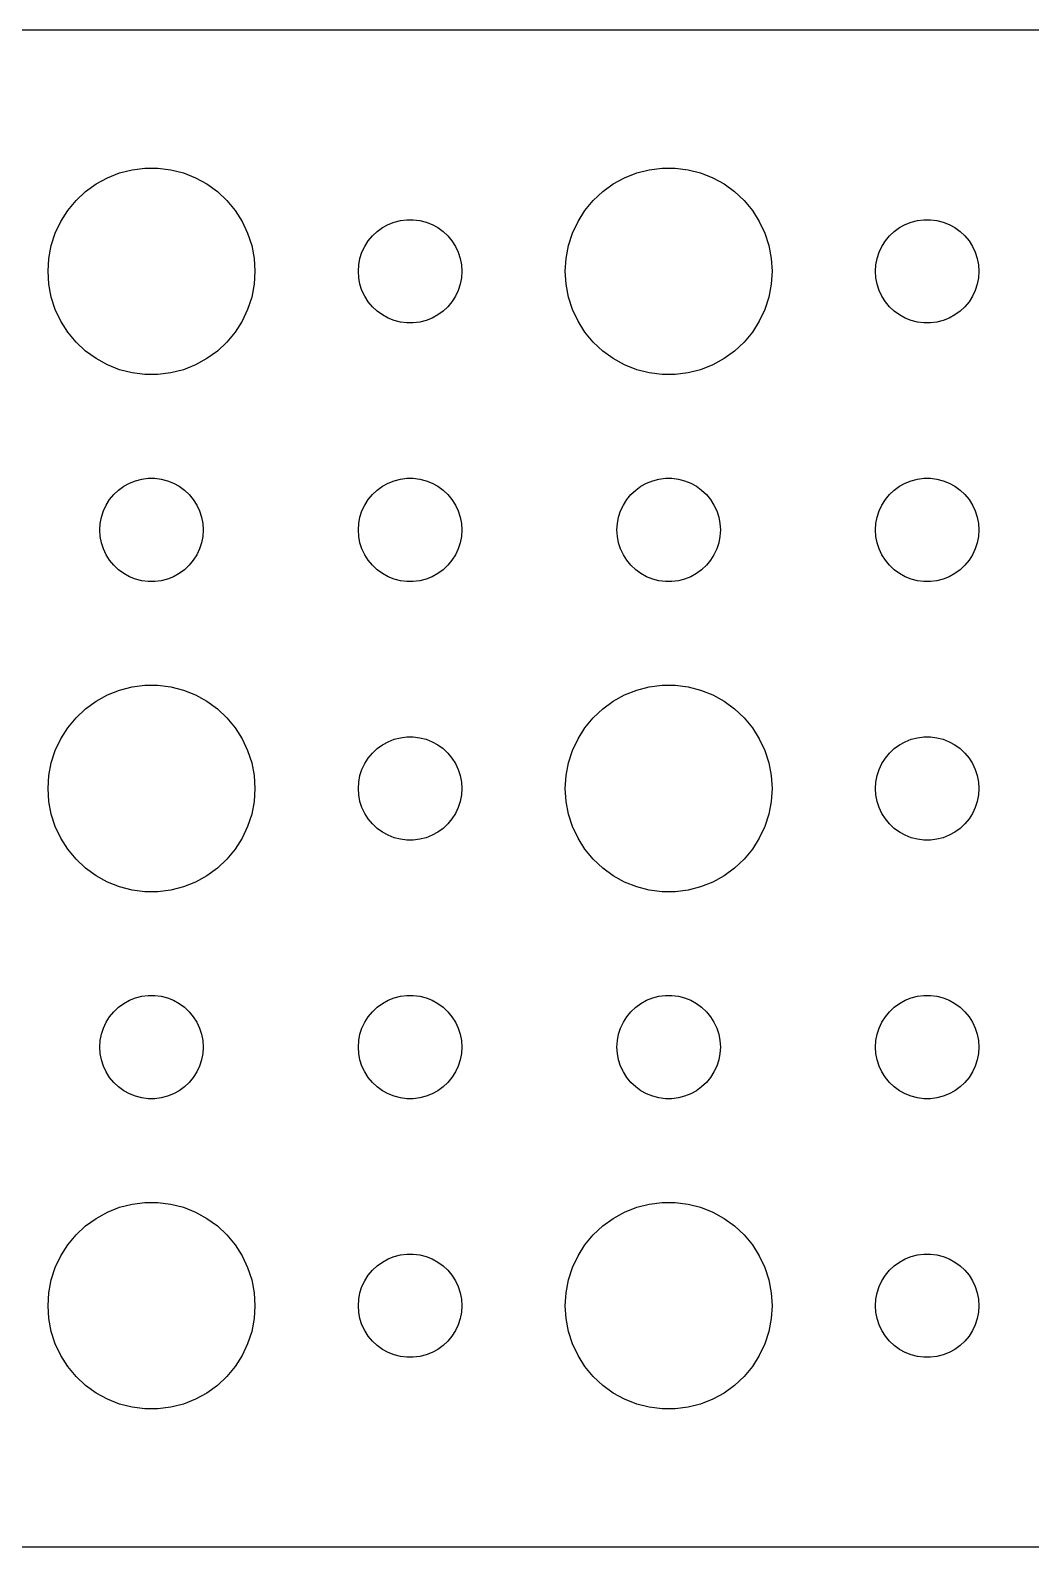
# Model space of a CAD drawing. Header units: metres. Extents: x -112 to 112, y -22 to 22.
# Drawn here: x -33.51 to -4.5, y -21.99 to 21.99 of the extents above; entities that cross this region are included whole.
import ezdxf

# ---------------------------------------------------------------- set-up
doc = ezdxf.new("R2010")
doc.units = ezdxf.units.M

msp = doc.modelspace()

# ---------------------------------------------------------------- linework, layer by layer
for p, q in [((107.314, 21.9901), (-107.314, 21.9901)), ((-31.6075, 17.533), (-31.2773, 17.7145)), ((-31.2773, 17.7145), (-30.927, 17.8532)), ((-30.927, 17.8532), (-30.5621, 17.9469)), ((-30.5621, 17.9469), (-30.1884, 17.9941)), ((-30.1884, 17.9941), (-29.8116, 17.9941)), ((-29.8116, 17.9941), (-29.4379, 17.9469)), ((-29.4379, 17.9469), (-29.0729, 17.8532)), ((-29.0729, 17.8532), (-28.7227, 17.7145)), ((-28.7227, 17.7145), (-28.3925, 17.533)), ((-16.6075, 17.533), (-16.2773, 17.7145)), ((-16.2773, 17.7145), (-15.927, 17.8532)), ((-15.927, 17.8532), (-15.5621, 17.9469)), ((-15.5621, 17.9469), (-15.1884, 17.9941)), ((-15.1884, 17.9941), (-14.8116, 17.9941)), ((-14.8116, 17.9941), (-14.4379, 17.9469)), ((-14.4379, 17.9469), (-14.0729, 17.8532)), ((-14.0729, 17.8532), (-13.7227, 17.7145)), ((-13.7227, 17.7145), (-13.3925, 17.533)), ((-32.1869, 17.0536), (-31.9123, 17.3115)), ((-31.9123, 17.3115), (-31.6075, 17.533)), ((-28.3925, 17.533), (-28.0877, 17.3115)), ((-28.0877, 17.3115), (-27.8131, 17.0536)), ((-17.1869, 17.0536), (-16.9123, 17.3115)), ((-16.9123, 17.3115), (-16.6075, 17.533)), ((-13.3925, 17.533), (-13.0877, 17.3115)), ((-13.0877, 17.3115), (-12.8131, 17.0536)), ((-32.6289, 16.4453), (-32.427, 16.7634)), ((-32.427, 16.7634), (-32.1869, 17.0536)), ((-27.8131, 17.0536), (-27.5729, 16.7634)), ((-27.5729, 16.7634), (-27.3711, 16.4453)), ((-17.6289, 16.4453), (-17.427, 16.7634)), ((-17.427, 16.7634), (-17.1869, 17.0536)), ((-12.8131, 17.0536), (-12.5729, 16.7634)), ((-12.5729, 16.7634), (-12.3711, 16.4453)), ((-32.7893, 16.1044), (-32.6289, 16.4453)), ((-27.3711, 16.4453), (-27.2107, 16.1044)), ((-23.3037, 16.2665), (-23.1387, 16.3572)), ((-23.1387, 16.3572), (-22.9635, 16.4266)), ((-22.9635, 16.4266), (-22.7811, 16.4734)), ((-22.7811, 16.4734), (-22.5942, 16.497)), ((-22.5942, 16.497), (-22.4058, 16.497)), ((-22.4058, 16.497), (-22.2189, 16.4734)), ((-22.2189, 16.4734), (-22.0365, 16.4266)), ((-22.0365, 16.4266), (-21.8613, 16.3572)), ((-21.8613, 16.3572), (-21.6963, 16.2665)), ((-17.7893, 16.1044), (-17.6289, 16.4453)), ((-12.3711, 16.4453), (-12.2107, 16.1044)), ((-8.30373, 16.2665), (-8.13866, 16.3572)), ((-8.13866, 16.3572), (-7.96352, 16.4266)), ((-7.96352, 16.4266), (-7.78107, 16.4734)), ((-7.78107, 16.4734), (-7.59418, 16.497)), ((-7.59418, 16.497), (-7.40581, 16.497)), ((-7.40581, 16.497), (-7.21892, 16.4734)), ((-7.21892, 16.4734), (-7.03647, 16.4266)), ((-7.03647, 16.4266), (-6.86133, 16.3572)), ((-6.86133, 16.3572), (-6.69626, 16.2665)), ((-32.9057, 15.7461), (-32.7893, 16.1044)), ((-27.2107, 16.1044), (-27.0942, 15.7461)), ((-23.8145, 15.7226), (-23.7135, 15.8817)), ((-23.7135, 15.8817), (-23.5934, 16.0268)), ((-23.5934, 16.0268), (-23.4561, 16.1558)), ((-23.4561, 16.1558), (-23.3037, 16.2665)), ((-21.6963, 16.2665), (-21.5439, 16.1558)), ((-21.5439, 16.1558), (-21.4065, 16.0268)), ((-21.4065, 16.0268), (-21.2865, 15.8817)), ((-21.2865, 15.8817), (-21.1855, 15.7226)), ((-17.9057, 15.7461), (-17.7893, 16.1044)), ((-12.2107, 16.1044), (-12.0942, 15.7461)), ((-8.81445, 15.7226), (-8.71352, 15.8817)), ((-8.71352, 15.8817), (-8.59344, 16.0268)), ((-8.59344, 16.0268), (-8.45613, 16.1558)), ((-8.45613, 16.1558), (-8.30373, 16.2665)), ((-6.69626, 16.2665), (-6.54385, 16.1558)), ((-6.54385, 16.1558), (-6.40654, 16.0268)), ((-6.40654, 16.0268), (-6.28647, 15.8817)), ((-6.28647, 15.8817), (-6.18553, 15.7226)), ((-32.9763, 15.376), (-32.9057, 15.7461)), ((-27.0942, 15.7461), (-27.0237, 15.376)), ((-23.9529, 15.373), (-23.8947, 15.5522)), ((-23.8947, 15.5522), (-23.8145, 15.7226)), ((-21.1855, 15.7226), (-21.1053, 15.5522)), ((-21.1053, 15.5522), (-21.0471, 15.373)), ((-17.9763, 15.376), (-17.9057, 15.7461)), ((-12.0942, 15.7461), (-12.0237, 15.376)), ((-8.95287, 15.373), (-8.89465, 15.5522)), ((-8.89465, 15.5522), (-8.81445, 15.7226)), ((-6.18553, 15.7226), (-6.10533, 15.5522)), ((-6.10533, 15.5522), (-6.04712, 15.373)), ((-33, 15), (-32.9763, 15.376)), ((-32.9763, 14.624), (-33, 15)), ((-27.0237, 15.376), (-27, 15)), ((-27, 15), (-27.0237, 14.624)), ((-24, 15), (-23.9882, 15.188)), ((-23.9882, 14.812), (-24, 15)), ((-23.9882, 15.188), (-23.9529, 15.373)), ((-21.0471, 15.373), (-21.0118, 15.188)), ((-21.0118, 15.188), (-21, 15)), ((-21, 15), (-21.0118, 14.812)), ((-18, 15), (-17.9763, 15.376)), ((-17.9763, 14.624), (-18, 15)), ((-12.0237, 15.376), (-12, 15)), ((-12, 15), (-12.0237, 14.624)), ((-9, 15), (-8.98816, 15.188)), ((-8.98816, 14.812), (-9, 15)), ((-8.98816, 15.188), (-8.95287, 15.373)), ((-6.04712, 15.373), (-6.01183, 15.188)), ((-6.01183, 15.188), (-6, 15)), ((-6, 15), (-6.01183, 14.812)), ((-32.9057, 14.2539), (-32.9763, 14.624)), ((-27.0237, 14.624), (-27.0942, 14.2539)), ((-23.9529, 14.627), (-23.9882, 14.812)), ((-23.8947, 14.4478), (-23.9529, 14.627)), ((-21.0471, 14.627), (-21.1053, 14.4478)), ((-21.0118, 14.812), (-21.0471, 14.627)), ((-17.9057, 14.2539), (-17.9763, 14.624)), ((-12.0237, 14.624), (-12.0942, 14.2539)), ((-8.95287, 14.627), (-8.98816, 14.812)), ((-8.89465, 14.4478), (-8.95287, 14.627)), ((-6.04712, 14.627), (-6.10533, 14.4478)), ((-6.01183, 14.812), (-6.04712, 14.627)), ((-32.7893, 13.8956), (-32.9057, 14.2539)), ((-27.0942, 14.2539), (-27.2107, 13.8956)), ((-23.8145, 14.2774), (-23.8947, 14.4478)), ((-23.7135, 14.1183), (-23.8145, 14.2774)), ((-23.5934, 13.9732), (-23.7135, 14.1183)), ((-21.2865, 14.1183), (-21.4065, 13.9732)), ((-21.1855, 14.2774), (-21.2865, 14.1183)), ((-21.1053, 14.4478), (-21.1855, 14.2774)), ((-17.7893, 13.8956), (-17.9057, 14.2539)), ((-12.0942, 14.2539), (-12.2107, 13.8956)), ((-8.81445, 14.2774), (-8.89465, 14.4478)), ((-8.71352, 14.1183), (-8.81445, 14.2774)), ((-8.59344, 13.9732), (-8.71352, 14.1183)), ((-6.28647, 14.1183), (-6.40654, 13.9732)), ((-6.18553, 14.2774), (-6.28647, 14.1183)), ((-6.10533, 14.4478), (-6.18553, 14.2774)), ((-32.6289, 13.5547), (-32.7893, 13.8956)), ((-27.2107, 13.8956), (-27.3711, 13.5547)), ((-23.4561, 13.8442), (-23.5934, 13.9732)), ((-23.3037, 13.7335), (-23.4561, 13.8442)), ((-23.1387, 13.6427), (-23.3037, 13.7335)), ((-22.9635, 13.5734), (-23.1387, 13.6427)), ((-21.8613, 13.6427), (-22.0365, 13.5734)), ((-21.6963, 13.7335), (-21.8613, 13.6427)), ((-21.5439, 13.8442), (-21.6963, 13.7335)), ((-21.4065, 13.9732), (-21.5439, 13.8442)), ((-17.6289, 13.5547), (-17.7893, 13.8956)), ((-12.2107, 13.8956), (-12.3711, 13.5547)), ((-8.45613, 13.8442), (-8.59344, 13.9732)), ((-8.30373, 13.7335), (-8.45613, 13.8442)), ((-8.13866, 13.6427), (-8.30373, 13.7335)), ((-7.96352, 13.5734), (-8.13866, 13.6427)), ((-6.86133, 13.6427), (-7.03647, 13.5734)), ((-6.69626, 13.7335), (-6.86133, 13.6427)), ((-6.54385, 13.8442), (-6.69626, 13.7335)), ((-6.40654, 13.9732), (-6.54385, 13.8442)), ((-32.427, 13.2366), (-32.6289, 13.5547)), ((-32.1869, 12.9464), (-32.427, 13.2366)), ((-27.5729, 13.2366), (-27.8131, 12.9464)), ((-27.3711, 13.5547), (-27.5729, 13.2366)), ((-22.7811, 13.5266), (-22.9635, 13.5734)), ((-22.5942, 13.5029), (-22.7811, 13.5266)), ((-22.4058, 13.5029), (-22.5942, 13.5029)), ((-22.2189, 13.5266), (-22.4058, 13.5029)), ((-22.0365, 13.5734), (-22.2189, 13.5266)), ((-17.427, 13.2366), (-17.6289, 13.5547)), ((-17.1869, 12.9464), (-17.427, 13.2366)), ((-12.5729, 13.2366), (-12.8131, 12.9464)), ((-12.3711, 13.5547), (-12.5729, 13.2366)), ((-7.78107, 13.5266), (-7.96352, 13.5734)), ((-7.59418, 13.5029), (-7.78107, 13.5266)), ((-7.40581, 13.5029), (-7.59418, 13.5029)), ((-7.21892, 13.5266), (-7.40581, 13.5029)), ((-7.03647, 13.5734), (-7.21892, 13.5266)), ((-31.9123, 12.6884), (-32.1869, 12.9464)), ((-27.8131, 12.9464), (-28.0877, 12.6884)), ((-16.9123, 12.6884), (-17.1869, 12.9464)), ((-12.8131, 12.9464), (-13.0877, 12.6884)), ((-31.6075, 12.467), (-31.9123, 12.6884)), ((-31.2773, 12.2855), (-31.6075, 12.467)), ((-28.3925, 12.467), (-28.7227, 12.2855)), ((-28.0877, 12.6884), (-28.3925, 12.467)), ((-16.6075, 12.467), (-16.9123, 12.6884)), ((-16.2773, 12.2855), (-16.6075, 12.467)), ((-13.3925, 12.467), (-13.7227, 12.2855)), ((-13.0877, 12.6884), (-13.3925, 12.467)), ((-30.927, 12.1468), (-31.2773, 12.2855)), ((-30.5621, 12.0531), (-30.927, 12.1468)), ((-30.1884, 12.0059), (-30.5621, 12.0531)), ((-29.8116, 12.0059), (-30.1884, 12.0059)), ((-29.4379, 12.0531), (-29.8116, 12.0059)), ((-29.0729, 12.1468), (-29.4379, 12.0531)), ((-28.7227, 12.2855), (-29.0729, 12.1468)), ((-15.927, 12.1468), (-16.2773, 12.2855)), ((-15.5621, 12.0531), (-15.927, 12.1468)), ((-15.1884, 12.0059), (-15.5621, 12.0531)), ((-14.8116, 12.0059), (-15.1884, 12.0059)), ((-14.4379, 12.0531), (-14.8116, 12.0059)), ((-14.0729, 12.1468), (-14.4379, 12.0531)), ((-13.7227, 12.2855), (-14.0729, 12.1468)), ((-30.8037, 8.76648), (-30.6387, 8.85724)), ((-30.6387, 8.85724), (-30.4635, 8.92657)), ((-30.4635, 8.92657), (-30.2811, 8.97342)), ((-30.2811, 8.97342), (-30.0942, 8.99704)), ((-30.0942, 8.99704), (-29.9058, 8.99704)), ((-29.9058, 8.99704), (-29.7189, 8.97342)), ((-29.7189, 8.97342), (-29.5365, 8.92657)), ((-29.5365, 8.92657), (-29.3613, 8.85724)), ((-29.3613, 8.85724), (-29.1963, 8.76648)), ((-23.3037, 8.76648), (-23.1387, 8.85724)), ((-23.1387, 8.85724), (-22.9635, 8.92657)), ((-22.9635, 8.92657), (-22.7811, 8.97342)), ((-22.7811, 8.97342), (-22.5942, 8.99704)), ((-22.5942, 8.99704), (-22.4058, 8.99704)), ((-22.4058, 8.99704), (-22.2189, 8.97342)), ((-22.2189, 8.97342), (-22.0365, 8.92657)), ((-22.0365, 8.92657), (-21.8613, 8.85724)), ((-21.8613, 8.85724), (-21.6963, 8.76648)), ((-15.8037, 8.76648), (-15.6387, 8.85724)), ((-15.6387, 8.85724), (-15.4635, 8.92657)), ((-15.4635, 8.92657), (-15.2811, 8.97342)), ((-15.2811, 8.97342), (-15.0942, 8.99704)), ((-15.0942, 8.99704), (-14.9058, 8.99704)), ((-14.9058, 8.99704), (-14.7189, 8.97342)), ((-14.7189, 8.97342), (-14.5365, 8.92657)), ((-14.5365, 8.92657), (-14.3613, 8.85724)), ((-14.3613, 8.85724), (-14.1963, 8.76648)), ((-8.30373, 8.76648), (-8.13866, 8.85724)), ((-8.13866, 8.85724), (-7.96352, 8.92657)), ((-7.96352, 8.92657), (-7.78107, 8.97342)), ((-7.78107, 8.97342), (-7.59418, 8.99704)), ((-7.59418, 8.99704), (-7.40581, 8.99704)), ((-7.40581, 8.99704), (-7.21892, 8.97342)), ((-7.21892, 8.97342), (-7.03647, 8.92657)), ((-7.03647, 8.92657), (-6.86133, 8.85724)), ((-6.86133, 8.85724), (-6.69626, 8.76648)), ((-31.3145, 8.22263), (-31.2135, 8.38167)), ((-31.2135, 8.38167), (-31.0934, 8.52681)), ((-31.0934, 8.52681), (-30.9561, 8.65576)), ((-30.9561, 8.65576), (-30.8037, 8.76648)), ((-29.1963, 8.76648), (-29.0439, 8.65576)), ((-29.0439, 8.65576), (-28.9065, 8.52681)), ((-28.9065, 8.52681), (-28.7865, 8.38167)), ((-28.7865, 8.38167), (-28.6855, 8.22263)), ((-23.8145, 8.22263), (-23.7135, 8.38167)), ((-23.7135, 8.38167), (-23.5934, 8.52681)), ((-23.5934, 8.52681), (-23.4561, 8.65576)), ((-23.4561, 8.65576), (-23.3037, 8.76648)), ((-21.6963, 8.76648), (-21.5439, 8.65576)), ((-21.5439, 8.65576), (-21.4065, 8.52681)), ((-21.4065, 8.52681), (-21.2865, 8.38167)), ((-21.2865, 8.38167), (-21.1855, 8.22263)), ((-16.3145, 8.22263), (-16.2135, 8.38167)), ((-16.2135, 8.38167), (-16.0934, 8.52681)), ((-16.0934, 8.52681), (-15.9561, 8.65576)), ((-15.9561, 8.65576), (-15.8037, 8.76648)), ((-14.1963, 8.76648), (-14.0439, 8.65576)), ((-14.0439, 8.65576), (-13.9065, 8.52681)), ((-13.9065, 8.52681), (-13.7865, 8.38167)), ((-13.7865, 8.38167), (-13.6855, 8.22263)), ((-8.81445, 8.22263), (-8.71352, 8.38167)), ((-8.71352, 8.38167), (-8.59344, 8.52681)), ((-8.59344, 8.52681), (-8.45613, 8.65576)), ((-8.45613, 8.65576), (-8.30373, 8.76648)), ((-6.69626, 8.76648), (-6.54385, 8.65576)), ((-6.54385, 8.65576), (-6.40654, 8.52681)), ((-6.40654, 8.52681), (-6.28647, 8.38167)), ((-6.28647, 8.38167), (-6.18553, 8.22263)), ((-31.4529, 7.87303), (-31.3947, 8.05219)), ((-31.3947, 8.05219), (-31.3145, 8.22263)), ((-28.6855, 8.22263), (-28.6053, 8.05219)), ((-28.6053, 8.05219), (-28.5471, 7.87303)), ((-23.9529, 7.87303), (-23.8947, 8.05219)), ((-23.8947, 8.05219), (-23.8145, 8.22263)), ((-21.1855, 8.22263), (-21.1053, 8.05219)), ((-21.1053, 8.05219), (-21.0471, 7.87303)), ((-16.4529, 7.87303), (-16.3947, 8.05219)), ((-16.3947, 8.05219), (-16.3145, 8.22263)), ((-13.6855, 8.22263), (-13.6053, 8.05219)), ((-13.6053, 8.05219), (-13.5471, 7.87303)), ((-8.95287, 7.87303), (-8.89465, 8.05219)), ((-8.89465, 8.05219), (-8.81445, 8.22263)), ((-6.18553, 8.22263), (-6.10533, 8.05219)), ((-6.10533, 8.05219), (-6.04712, 7.87303)), ((-31.5, 7.5), (-31.4882, 7.68799)), ((-31.4882, 7.312), (-31.5, 7.5)), ((-31.4882, 7.68799), (-31.4529, 7.87303)), ((-28.5471, 7.87303), (-28.5118, 7.68799)), ((-28.5118, 7.68799), (-28.5, 7.5)), ((-28.5, 7.5), (-28.5118, 7.312)), ((-24, 7.5), (-23.9882, 7.68799)), ((-23.9882, 7.312), (-24, 7.5)), ((-23.9882, 7.68799), (-23.9529, 7.87303)), ((-21.0471, 7.87303), (-21.0118, 7.68799)), ((-21.0118, 7.68799), (-21, 7.5)), ((-21, 7.5), (-21.0118, 7.312)), ((-16.5, 7.5), (-16.4882, 7.68799)), ((-16.4882, 7.312), (-16.5, 7.5)), ((-16.4882, 7.68799), (-16.4529, 7.87303)), ((-13.5471, 7.87303), (-13.5118, 7.68799)), ((-13.5118, 7.68799), (-13.5, 7.5)), ((-13.5, 7.5), (-13.5118, 7.312)), ((-9, 7.5), (-8.98816, 7.68799)), ((-8.98816, 7.312), (-9, 7.5)), ((-8.98816, 7.68799), (-8.95287, 7.87303)), ((-6.04712, 7.87303), (-6.01183, 7.68799)), ((-6.01183, 7.68799), (-6, 7.5)), ((-6, 7.5), (-6.01183, 7.312)), ((-31.4529, 7.12695), (-31.4882, 7.312)), ((-31.3947, 6.9478), (-31.4529, 7.12695)), ((-28.5471, 7.12695), (-28.6053, 6.9478)), ((-28.5118, 7.312), (-28.5471, 7.12695)), ((-23.9529, 7.12695), (-23.9882, 7.312)), ((-23.8947, 6.9478), (-23.9529, 7.12695)), ((-21.0471, 7.12695), (-21.1053, 6.9478)), ((-21.0118, 7.312), (-21.0471, 7.12695)), ((-16.4529, 7.12695), (-16.4882, 7.312)), ((-16.3947, 6.9478), (-16.4529, 7.12695)), ((-13.5471, 7.12695), (-13.6053, 6.9478)), ((-13.5118, 7.312), (-13.5471, 7.12695)), ((-8.95287, 7.12695), (-8.98816, 7.312)), ((-8.89465, 6.9478), (-8.95287, 7.12695)), ((-6.04712, 7.12695), (-6.10533, 6.9478)), ((-6.01183, 7.312), (-6.04712, 7.12695)), ((-31.3145, 6.77736), (-31.3947, 6.9478)), ((-31.2135, 6.61832), (-31.3145, 6.77736)), ((-31.0934, 6.47318), (-31.2135, 6.61832)), ((-28.7865, 6.61832), (-28.9065, 6.47318)), ((-28.6855, 6.77736), (-28.7865, 6.61832)), ((-28.6053, 6.9478), (-28.6855, 6.77736)), ((-23.8145, 6.77736), (-23.8947, 6.9478)), ((-23.7135, 6.61832), (-23.8145, 6.77736)), ((-23.5934, 6.47318), (-23.7135, 6.61832)), ((-21.2865, 6.61832), (-21.4065, 6.47318)), ((-21.1855, 6.77736), (-21.2865, 6.61832)), ((-21.1053, 6.9478), (-21.1855, 6.77736)), ((-16.3145, 6.77736), (-16.3947, 6.9478)), ((-16.2135, 6.61832), (-16.3145, 6.77736)), ((-16.0934, 6.47318), (-16.2135, 6.61832)), ((-13.7865, 6.61832), (-13.9065, 6.47318)), ((-13.6855, 6.77736), (-13.7865, 6.61832)), ((-13.6053, 6.9478), (-13.6855, 6.77736)), ((-8.81445, 6.77736), (-8.89465, 6.9478)), ((-8.71352, 6.61832), (-8.81445, 6.77736)), ((-8.59344, 6.47318), (-8.71352, 6.61832)), ((-6.28647, 6.61832), (-6.40654, 6.47318)), ((-6.18553, 6.77736), (-6.28647, 6.61832)), ((-6.10533, 6.9478), (-6.18553, 6.77736)), ((-30.9561, 6.34422), (-31.0934, 6.47318)), ((-30.8037, 6.23351), (-30.9561, 6.34422)), ((-30.6387, 6.14275), (-30.8037, 6.23351)), ((-29.1963, 6.23351), (-29.3613, 6.14275)), ((-29.0439, 6.34422), (-29.1963, 6.23351)), ((-28.9065, 6.47318), (-29.0439, 6.34422)), ((-23.4561, 6.34422), (-23.5934, 6.47318)), ((-23.3037, 6.23351), (-23.4561, 6.34422)), ((-23.1387, 6.14275), (-23.3037, 6.23351)), ((-21.6963, 6.23351), (-21.8613, 6.14275)), ((-21.5439, 6.34422), (-21.6963, 6.23351)), ((-21.4065, 6.47318), (-21.5439, 6.34422)), ((-15.9561, 6.34422), (-16.0934, 6.47318)), ((-15.8037, 6.23351), (-15.9561, 6.34422)), ((-15.6387, 6.14275), (-15.8037, 6.23351)), ((-14.1963, 6.23351), (-14.3613, 6.14275)), ((-14.0439, 6.34422), (-14.1963, 6.23351)), ((-13.9065, 6.47318), (-14.0439, 6.34422)), ((-8.45613, 6.34422), (-8.59344, 6.47318)), ((-8.30373, 6.23351), (-8.45613, 6.34422)), ((-8.13866, 6.14275), (-8.30373, 6.23351)), ((-6.69626, 6.23351), (-6.86133, 6.14275)), ((-6.54385, 6.34422), (-6.69626, 6.23351)), ((-6.40654, 6.47318), (-6.54385, 6.34422)), ((-30.4635, 6.07341), (-30.6387, 6.14275)), ((-30.2811, 6.02657), (-30.4635, 6.07341)), ((-30.0942, 6.00294), (-30.2811, 6.02657)), ((-29.9058, 6.00294), (-30.0942, 6.00294)), ((-29.7189, 6.02657), (-29.9058, 6.00294)), ((-29.5365, 6.07341), (-29.7189, 6.02657)), ((-29.3613, 6.14275), (-29.5365, 6.07341)), ((-22.9635, 6.07341), (-23.1387, 6.14275)), ((-22.7811, 6.02657), (-22.9635, 6.07341)), ((-22.5942, 6.00294), (-22.7811, 6.02657)), ((-22.4058, 6.00294), (-22.5942, 6.00294)), ((-22.2189, 6.02657), (-22.4058, 6.00294)), ((-22.0365, 6.07341), (-22.2189, 6.02657)), ((-21.8613, 6.14275), (-22.0365, 6.07341)), ((-15.4635, 6.07341), (-15.6387, 6.14275)), ((-15.2811, 6.02657), (-15.4635, 6.07341)), ((-15.0942, 6.00294), (-15.2811, 6.02657)), ((-14.9058, 6.00294), (-15.0942, 6.00294)), ((-14.7189, 6.02657), (-14.9058, 6.00294)), ((-14.5365, 6.07341), (-14.7189, 6.02657)), ((-14.3613, 6.14275), (-14.5365, 6.07341)), ((-7.96352, 6.07341), (-8.13866, 6.14275)), ((-7.78107, 6.02657), (-7.96352, 6.07341)), ((-7.59418, 6.00294), (-7.78107, 6.02657)), ((-7.40581, 6.00294), (-7.59418, 6.00294)), ((-7.21892, 6.02657), (-7.40581, 6.00294)), ((-7.03647, 6.07341), (-7.21892, 6.02657)), ((-6.86133, 6.14275), (-7.03647, 6.07341)), ((-31.6075, 2.53297), (-31.2773, 2.71448)), ((-31.2773, 2.71448), (-30.927, 2.85316)), ((-30.927, 2.85316), (-30.5621, 2.94685)), ((-30.5621, 2.94685), (-30.1884, 2.99408)), ((-30.1884, 2.99408), (-29.8116, 2.99408)), ((-29.8116, 2.99408), (-29.4379, 2.94685)), ((-29.4379, 2.94685), (-29.0729, 2.85316)), ((-29.0729, 2.85316), (-28.7227, 2.71448)), ((-28.7227, 2.71448), (-28.3925, 2.53297)), ((-16.6075, 2.53297), (-16.2773, 2.71448)), ((-16.2773, 2.71448), (-15.927, 2.85316)), ((-15.927, 2.85316), (-15.5621, 2.94685)), ((-15.5621, 2.94685), (-15.1884, 2.99408)), ((-15.1884, 2.99408), (-14.8116, 2.99408)), ((-14.8116, 2.99408), (-14.4379, 2.94685)), ((-14.4379, 2.94685), (-14.0729, 2.85316)), ((-14.0729, 2.85316), (-13.7227, 2.71448)), ((-13.7227, 2.71448), (-13.3925, 2.53297)), ((-32.1869, 2.05363), (-31.9123, 2.31154)), ((-31.9123, 2.31154), (-31.6075, 2.53297)), ((-28.3925, 2.53297), (-28.0877, 2.31154)), ((-28.0877, 2.31154), (-27.8131, 2.05363)), ((-17.1869, 2.05363), (-16.9123, 2.31154)), ((-16.9123, 2.31154), (-16.6075, 2.53297)), ((-13.3925, 2.53297), (-13.0877, 2.31154)), ((-13.0877, 2.31154), (-12.8131, 2.05363)), ((-32.6289, 1.44525), (-32.427, 1.76335)), ((-32.427, 1.76335), (-32.1869, 2.05363)), ((-27.8131, 2.05363), (-27.5729, 1.76335)), ((-27.5729, 1.76335), (-27.3711, 1.44525)), ((-17.6289, 1.44525), (-17.427, 1.76335)), ((-17.427, 1.76335), (-17.1869, 2.05363)), ((-12.8131, 2.05363), (-12.5729, 1.76335)), ((-12.5729, 1.76335), (-12.3711, 1.44525)), ((-32.7893, 1.10437), (-32.6289, 1.44525)), ((-27.3711, 1.44525), (-27.2107, 1.10437)), ((-23.3037, 1.26648), (-23.1387, 1.35724)), ((-23.1387, 1.35724), (-22.9635, 1.42657)), ((-22.9635, 1.42657), (-22.7811, 1.47342)), ((-22.7811, 1.47342), (-22.5942, 1.49704)), ((-22.5942, 1.49704), (-22.4058, 1.49704)), ((-22.4058, 1.49704), (-22.2189, 1.47342)), ((-22.2189, 1.47342), (-22.0365, 1.42657)), ((-22.0365, 1.42657), (-21.8613, 1.35724)), ((-21.8613, 1.35724), (-21.6963, 1.26648)), ((-17.7893, 1.10437), (-17.6289, 1.44525)), ((-12.3711, 1.44525), (-12.2107, 1.10437)), ((-8.30373, 1.26648), (-8.13866, 1.35724)), ((-8.13866, 1.35724), (-7.96352, 1.42657)), ((-7.96352, 1.42657), (-7.78107, 1.47342)), ((-7.78107, 1.47342), (-7.59418, 1.49704)), ((-7.59418, 1.49704), (-7.40581, 1.49704)), ((-7.40581, 1.49704), (-7.21892, 1.47342)), ((-7.21892, 1.47342), (-7.03647, 1.42657)), ((-7.03647, 1.42657), (-6.86133, 1.35724)), ((-6.86133, 1.35724), (-6.69626, 1.26648)), ((-32.9057, 0.746063), (-32.7893, 1.10437)), ((-27.2107, 1.10437), (-27.0942, 0.746063)), ((-23.8145, 0.722626), (-23.7135, 0.881668)), ((-23.7135, 0.881668), (-23.5934, 1.02681)), ((-23.5934, 1.02681), (-23.4561, 1.15576)), ((-23.4561, 1.15576), (-23.3037, 1.26648)), ((-21.6963, 1.26648), (-21.5439, 1.15576)), ((-21.5439, 1.15576), (-21.4065, 1.02681)), ((-21.4065, 1.02681), (-21.2865, 0.881668)), ((-21.2865, 0.881668), (-21.1855, 0.722626)), ((-17.9057, 0.746063), (-17.7893, 1.10437)), ((-12.2107, 1.10437), (-12.0942, 0.746063)), ((-8.81445, 0.722626), (-8.71352, 0.881668)), ((-8.71352, 0.881668), (-8.59344, 1.02681)), ((-8.59344, 1.02681), (-8.45613, 1.15576)), ((-8.45613, 1.15576), (-8.30373, 1.26648)), ((-6.69626, 1.26648), (-6.54385, 1.15576)), ((-6.54385, 1.15576), (-6.40654, 1.02681)), ((-6.40654, 1.02681), (-6.28647, 0.881668)), ((-6.28647, 0.881668), (-6.18553, 0.722626)), ((-32.9763, 0.375992), (-32.9057, 0.746063)), ((-27.0942, 0.746063), (-27.0237, 0.375992)), ((-23.9529, 0.373032), (-23.8947, 0.552185)), ((-23.8947, 0.552185), (-23.8145, 0.722626)), ((-21.1855, 0.722626), (-21.1053, 0.552185)), ((-21.1053, 0.552185), (-21.0471, 0.373032)), ((-17.9763, 0.375992), (-17.9057, 0.746063)), ((-12.0942, 0.746063), (-12.0237, 0.375992)), ((-8.95287, 0.373032), (-8.89465, 0.552185)), ((-8.89465, 0.552185), (-8.81445, 0.722626)), ((-6.18553, 0.722626), (-6.10533, 0.552185)), ((-6.10533, 0.552185), (-6.04712, 0.373032)), ((-33, 0), (-32.9763, 0.375992)), ((-32.9763, -0.375992), (-33, 0)), ((-27.0237, 0.375992), (-27, 0)), ((-27, 0), (-27.0237, -0.375992)), ((-24, 0), (-23.9882, 0.187988)), ((-23.9882, -0.187988), (-24, 0)), ((-23.9882, 0.187988), (-23.9529, 0.373032)), ((-21.0471, 0.373032), (-21.0118, 0.187988)), ((-21.0118, 0.187988), (-21, 0)), ((-21, 0), (-21.0118, -0.187988)), ((-18, 0), (-17.9763, 0.375992)), ((-17.9763, -0.375992), (-18, 0)), ((-12.0237, 0.375992), (-12, 0)), ((-12, 0), (-12.0237, -0.375992)), ((-9, 0), (-8.98816, 0.187988)), ((-8.98816, -0.187988), (-9, 0)), ((-8.98816, 0.187988), (-8.95287, 0.373032)), ((-6.04712, 0.373032), (-6.01183, 0.187988)), ((-6.01183, 0.187988), (-6, 0)), ((-6, 0), (-6.01183, -0.187988)), ((-32.9057, -0.746063), (-32.9763, -0.375992)), ((-27.0237, -0.375992), (-27.0942, -0.746063)), ((-23.9529, -0.373032), (-23.9882, -0.187988)), ((-23.8947, -0.552185), (-23.9529, -0.373032)), ((-21.0471, -0.373032), (-21.1053, -0.552185)), ((-21.0118, -0.187988), (-21.0471, -0.373032)), ((-17.9057, -0.746063), (-17.9763, -0.375992)), ((-12.0237, -0.375992), (-12.0942, -0.746063)), ((-8.95287, -0.373032), (-8.98816, -0.187988)), ((-8.89465, -0.552185), (-8.95287, -0.373032)), ((-6.04712, -0.373032), (-6.10533, -0.552185)), ((-6.01183, -0.187988), (-6.04712, -0.373032)), ((-32.7893, -1.10437), (-32.9057, -0.746063)), ((-27.0942, -0.746063), (-27.2107, -1.10437)), ((-23.8145, -0.722626), (-23.8947, -0.552185)), ((-23.7135, -0.881668), (-23.8145, -0.722626)), ((-21.1855, -0.722626), (-21.2865, -0.881668)), ((-21.1053, -0.552185), (-21.1855, -0.722626)), ((-17.7893, -1.10437), (-17.9057, -0.746063)), ((-12.0942, -0.746063), (-12.2107, -1.10437)), ((-8.81445, -0.722626), (-8.89465, -0.552185)), ((-8.71352, -0.881668), (-8.81445, -0.722626)), ((-6.18553, -0.722626), (-6.28647, -0.881668)), ((-6.10533, -0.552185), (-6.18553, -0.722626)), ((-32.6289, -1.44525), (-32.7893, -1.10437)), ((-27.2107, -1.10437), (-27.3711, -1.44525)), ((-23.5934, -1.02681), (-23.7135, -0.881668)), ((-23.4561, -1.15576), (-23.5934, -1.02681)), ((-23.3037, -1.26648), (-23.4561, -1.15576)), ((-23.1387, -1.35724), (-23.3037, -1.26648)), ((-21.6963, -1.26648), (-21.8613, -1.35724)), ((-21.5439, -1.15576), (-21.6963, -1.26648)), ((-21.4065, -1.02681), (-21.5439, -1.15576)), ((-21.2865, -0.881668), (-21.4065, -1.02681)), ((-17.6289, -1.44525), (-17.7893, -1.10437)), ((-12.2107, -1.10437), (-12.3711, -1.44525)), ((-8.59344, -1.02681), (-8.71352, -0.881668)), ((-8.45613, -1.15576), (-8.59344, -1.02681)), ((-8.30373, -1.26648), (-8.45613, -1.15576)), ((-8.13866, -1.35724), (-8.30373, -1.26648)), ((-6.69626, -1.26648), (-6.86133, -1.35724)), ((-6.54385, -1.15576), (-6.69626, -1.26648)), ((-6.40654, -1.02681), (-6.54385, -1.15576)), ((-6.28647, -0.881668), (-6.40654, -1.02681)), ((-32.427, -1.76335), (-32.6289, -1.44525)), ((-27.3711, -1.44525), (-27.5729, -1.76335)), ((-22.9635, -1.42657), (-23.1387, -1.35724)), ((-22.7811, -1.47342), (-22.9635, -1.42657)), ((-22.5942, -1.49704), (-22.7811, -1.47342)), ((-22.4058, -1.49704), (-22.5942, -1.49704)), ((-22.2189, -1.47342), (-22.4058, -1.49704)), ((-22.0365, -1.42657), (-22.2189, -1.47342)), ((-21.8613, -1.35724), (-22.0365, -1.42657)), ((-17.427, -1.76335), (-17.6289, -1.44525)), ((-12.3711, -1.44525), (-12.5729, -1.76335)), ((-7.96352, -1.42657), (-8.13866, -1.35724)), ((-7.78107, -1.47342), (-7.96352, -1.42657)), ((-7.59418, -1.49704), (-7.78107, -1.47342)), ((-7.40581, -1.49704), (-7.59418, -1.49704)), ((-7.21892, -1.47342), (-7.40581, -1.49704)), ((-7.03647, -1.42657), (-7.21892, -1.47342)), ((-6.86133, -1.35724), (-7.03647, -1.42657)), ((-32.1869, -2.05363), (-32.427, -1.76335)), ((-31.9123, -2.31154), (-32.1869, -2.05363)), ((-27.8131, -2.05363), (-28.0877, -2.31154)), ((-27.5729, -1.76335), (-27.8131, -2.05363)), ((-17.1869, -2.05363), (-17.427, -1.76335)), ((-16.9123, -2.31154), (-17.1869, -2.05363)), ((-12.8131, -2.05363), (-13.0877, -2.31154)), ((-12.5729, -1.76335), (-12.8131, -2.05363)), ((-31.6075, -2.53297), (-31.9123, -2.31154)), ((-31.2773, -2.71448), (-31.6075, -2.53297)), ((-28.3925, -2.53297), (-28.7227, -2.71448)), ((-28.0877, -2.31154), (-28.3925, -2.53297)), ((-16.6075, -2.53297), (-16.9123, -2.31154)), ((-16.2773, -2.71448), (-16.6075, -2.53297)), ((-13.3925, -2.53297), (-13.7227, -2.71448)), ((-13.0877, -2.31154), (-13.3925, -2.53297)), ((-30.927, -2.85316), (-31.2773, -2.71448)), ((-30.5621, -2.94685), (-30.927, -2.85316)), ((-30.1884, -2.99408), (-30.5621, -2.94685)), ((-29.8116, -2.99408), (-30.1884, -2.99408)), ((-29.4379, -2.94685), (-29.8116, -2.99408)), ((-29.0729, -2.85316), (-29.4379, -2.94685)), ((-28.7227, -2.71448), (-29.0729, -2.85316)), ((-15.927, -2.85316), (-16.2773, -2.71448)), ((-15.5621, -2.94685), (-15.927, -2.85316)), ((-15.1884, -2.99408), (-15.5621, -2.94685)), ((-14.8116, -2.99408), (-15.1884, -2.99408)), ((-14.4379, -2.94685), (-14.8116, -2.99408)), ((-14.0729, -2.85316), (-14.4379, -2.94685)), ((-13.7227, -2.71448), (-14.0729, -2.85316)), ((-30.8037, -6.23351), (-30.6387, -6.14275)), ((-30.6387, -6.14275), (-30.4635, -6.07341)), ((-30.4635, -6.07341), (-30.2811, -6.02657)), ((-30.2811, -6.02657), (-30.0942, -6.00294)), ((-30.0942, -6.00294), (-29.9058, -6.00294)), ((-29.9058, -6.00294), (-29.7189, -6.02657)), ((-29.7189, -6.02657), (-29.5365, -6.07341)), ((-29.5365, -6.07341), (-29.3613, -6.14275)), ((-29.3613, -6.14275), (-29.1963, -6.23351)), ((-23.3037, -6.23351), (-23.1387, -6.14275)), ((-23.1387, -6.14275), (-22.9635, -6.07341)), ((-22.9635, -6.07341), (-22.7811, -6.02657)), ((-22.7811, -6.02657), (-22.5942, -6.00294)), ((-22.5942, -6.00294), (-22.4058, -6.00294)), ((-22.4058, -6.00294), (-22.2189, -6.02657)), ((-22.2189, -6.02657), (-22.0365, -6.07341)), ((-22.0365, -6.07341), (-21.8613, -6.14275)), ((-21.8613, -6.14275), (-21.6963, -6.23351)), ((-15.8037, -6.23351), (-15.6387, -6.14275)), ((-15.6387, -6.14275), (-15.4635, -6.07341)), ((-15.4635, -6.07341), (-15.2811, -6.02657)), ((-15.2811, -6.02657), (-15.0942, -6.00294)), ((-15.0942, -6.00294), (-14.9058, -6.00294)), ((-14.9058, -6.00294), (-14.7189, -6.02657)), ((-14.7189, -6.02657), (-14.5365, -6.07341)), ((-14.5365, -6.07341), (-14.3613, -6.14275)), ((-14.3613, -6.14275), (-14.1963, -6.23351)), ((-8.30373, -6.23351), (-8.13866, -6.14275)), ((-8.13866, -6.14275), (-7.96352, -6.07341)), ((-7.96352, -6.07341), (-7.78107, -6.02657)), ((-7.78107, -6.02657), (-7.59418, -6.00294)), ((-7.59418, -6.00294), (-7.40581, -6.00294)), ((-7.40581, -6.00294), (-7.21892, -6.02657)), ((-7.21892, -6.02657), (-7.03647, -6.07341)), ((-7.03647, -6.07341), (-6.86133, -6.14275)), ((-6.86133, -6.14275), (-6.69626, -6.23351)), ((-31.2135, -6.61832), (-31.0934, -6.47318)), ((-31.0934, -6.47318), (-30.9561, -6.34422)), ((-30.9561, -6.34422), (-30.8037, -6.23351)), ((-29.1963, -6.23351), (-29.0439, -6.34422)), ((-29.0439, -6.34422), (-28.9065, -6.47318)), ((-28.9065, -6.47318), (-28.7865, -6.61832)), ((-23.7135, -6.61832), (-23.5934, -6.47318)), ((-23.5934, -6.47318), (-23.4561, -6.34422)), ((-23.4561, -6.34422), (-23.3037, -6.23351)), ((-21.6963, -6.23351), (-21.5439, -6.34422)), ((-21.5439, -6.34422), (-21.4065, -6.47318)), ((-21.4065, -6.47318), (-21.2865, -6.61832)), ((-16.2135, -6.61832), (-16.0934, -6.47318)), ((-16.0934, -6.47318), (-15.9561, -6.34422)), ((-15.9561, -6.34422), (-15.8037, -6.23351)), ((-14.1963, -6.23351), (-14.0439, -6.34422)), ((-14.0439, -6.34422), (-13.9065, -6.47318)), ((-13.9065, -6.47318), (-13.7865, -6.61832)), ((-8.71352, -6.61832), (-8.59344, -6.47318)), ((-8.59344, -6.47318), (-8.45613, -6.34422)), ((-8.45613, -6.34422), (-8.30373, -6.23351)), ((-6.69626, -6.23351), (-6.54385, -6.34422)), ((-6.54385, -6.34422), (-6.40654, -6.47318)), ((-6.40654, -6.47318), (-6.28647, -6.61832)), ((-31.4529, -7.12695), (-31.3947, -6.9478)), ((-31.3947, -6.9478), (-31.3145, -6.77736)), ((-31.3145, -6.77736), (-31.2135, -6.61832)), ((-28.7865, -6.61832), (-28.6855, -6.77736)), ((-28.6855, -6.77736), (-28.6053, -6.9478)), ((-28.6053, -6.9478), (-28.5471, -7.12695)), ((-23.9529, -7.12695), (-23.8947, -6.9478)), ((-23.8947, -6.9478), (-23.8145, -6.77736)), ((-23.8145, -6.77736), (-23.7135, -6.61832)), ((-21.2865, -6.61832), (-21.1855, -6.77736)), ((-21.1855, -6.77736), (-21.1053, -6.9478)), ((-21.1053, -6.9478), (-21.0471, -7.12695)), ((-16.4529, -7.12695), (-16.3947, -6.9478)), ((-16.3947, -6.9478), (-16.3145, -6.77736)), ((-16.3145, -6.77736), (-16.2135, -6.61832)), ((-13.7865, -6.61832), (-13.6855, -6.77736)), ((-13.6855, -6.77736), (-13.6053, -6.9478)), ((-13.6053, -6.9478), (-13.5471, -7.12695)), ((-8.95287, -7.12695), (-8.89465, -6.9478)), ((-8.89465, -6.9478), (-8.81445, -6.77736)), ((-8.81445, -6.77736), (-8.71352, -6.61832)), ((-6.28647, -6.61832), (-6.18553, -6.77736)), ((-6.18553, -6.77736), (-6.10533, -6.9478)), ((-6.10533, -6.9478), (-6.04712, -7.12695)), ((-31.5, -7.5), (-31.4882, -7.312)), ((-31.4882, -7.312), (-31.4529, -7.12695)), ((-28.5471, -7.12695), (-28.5118, -7.312)), ((-28.5118, -7.312), (-28.5, -7.5)), ((-24, -7.5), (-23.9882, -7.312)), ((-23.9882, -7.312), (-23.9529, -7.12695)), ((-21.0471, -7.12695), (-21.0118, -7.312)), ((-21.0118, -7.312), (-21, -7.5)), ((-16.5, -7.5), (-16.4882, -7.312)), ((-16.4882, -7.312), (-16.4529, -7.12695)), ((-13.5471, -7.12695), (-13.5118, -7.312)), ((-13.5118, -7.312), (-13.5, -7.5)), ((-9, -7.5), (-8.98816, -7.312)), ((-8.98816, -7.312), (-8.95287, -7.12695)), ((-6.04712, -7.12695), (-6.01183, -7.312)), ((-6.01183, -7.312), (-6, -7.5)), ((-31.4882, -7.68799), (-31.5, -7.5)), ((-31.4529, -7.87303), (-31.4882, -7.68799)), ((-31.3947, -8.05219), (-31.4529, -7.87303)), ((-28.5471, -7.87303), (-28.6053, -8.05219)), ((-28.5118, -7.68799), (-28.5471, -7.87303)), ((-28.5, -7.5), (-28.5118, -7.68799)), ((-23.9882, -7.68799), (-24, -7.5)), ((-23.9529, -7.87303), (-23.9882, -7.68799)), ((-23.8947, -8.05219), (-23.9529, -7.87303)), ((-21.0471, -7.87303), (-21.1053, -8.05219)), ((-21.0118, -7.68799), (-21.0471, -7.87303)), ((-21, -7.5), (-21.0118, -7.68799)), ((-16.4882, -7.68799), (-16.5, -7.5)), ((-16.4529, -7.87303), (-16.4882, -7.68799)), ((-16.3947, -8.05219), (-16.4529, -7.87303)), ((-13.5471, -7.87303), (-13.6053, -8.05219)), ((-13.5118, -7.68799), (-13.5471, -7.87303)), ((-13.5, -7.5), (-13.5118, -7.68799)), ((-8.98816, -7.68799), (-9, -7.5)), ((-8.95287, -7.87303), (-8.98816, -7.68799)), ((-8.89465, -8.05219), (-8.95287, -7.87303)), ((-6.04712, -7.87303), (-6.10533, -8.05219)), ((-6.01183, -7.68799), (-6.04712, -7.87303)), ((-6, -7.5), (-6.01183, -7.68799)), ((-31.3145, -8.22263), (-31.3947, -8.05219)), ((-31.2135, -8.38167), (-31.3145, -8.22263)), ((-28.6855, -8.22263), (-28.7865, -8.38167)), ((-28.6053, -8.05219), (-28.6855, -8.22263)), ((-23.8145, -8.22263), (-23.8947, -8.05219)), ((-23.7135, -8.38167), (-23.8145, -8.22263)), ((-21.1855, -8.22263), (-21.2865, -8.38167)), ((-21.1053, -8.05219), (-21.1855, -8.22263)), ((-16.3145, -8.22263), (-16.3947, -8.05219)), ((-16.2135, -8.38167), (-16.3145, -8.22263)), ((-13.6855, -8.22263), (-13.7865, -8.38167)), ((-13.6053, -8.05219), (-13.6855, -8.22263)), ((-8.81445, -8.22263), (-8.89465, -8.05219)), ((-8.71352, -8.38167), (-8.81445, -8.22263)), ((-6.18553, -8.22263), (-6.28647, -8.38167)), ((-6.10533, -8.05219), (-6.18553, -8.22263)), ((-31.0934, -8.52681), (-31.2135, -8.38167)), ((-30.9561, -8.65576), (-31.0934, -8.52681)), ((-30.8037, -8.76648), (-30.9561, -8.65576)), ((-30.6387, -8.85724), (-30.8037, -8.76648)), ((-29.1963, -8.76648), (-29.3613, -8.85724)), ((-29.0439, -8.65576), (-29.1963, -8.76648)), ((-28.9065, -8.52681), (-29.0439, -8.65576)), ((-28.7865, -8.38167), (-28.9065, -8.52681)), ((-23.5934, -8.52681), (-23.7135, -8.38167)), ((-23.4561, -8.65576), (-23.5934, -8.52681)), ((-23.3037, -8.76648), (-23.4561, -8.65576)), ((-23.1387, -8.85724), (-23.3037, -8.76648)), ((-21.6963, -8.76648), (-21.8613, -8.85724)), ((-21.5439, -8.65576), (-21.6963, -8.76648)), ((-21.4065, -8.52681), (-21.5439, -8.65576)), ((-21.2865, -8.38167), (-21.4065, -8.52681)), ((-16.0934, -8.52681), (-16.2135, -8.38167)), ((-15.9561, -8.65576), (-16.0934, -8.52681)), ((-15.8037, -8.76648), (-15.9561, -8.65576)), ((-15.6387, -8.85724), (-15.8037, -8.76648)), ((-14.1963, -8.76648), (-14.3613, -8.85724)), ((-14.0439, -8.65576), (-14.1963, -8.76648)), ((-13.9065, -8.52681), (-14.0439, -8.65576)), ((-13.7865, -8.38167), (-13.9065, -8.52681)), ((-8.59344, -8.52681), (-8.71352, -8.38167)), ((-8.45613, -8.65576), (-8.59344, -8.52681)), ((-8.30373, -8.76648), (-8.45613, -8.65576)), ((-8.13866, -8.85724), (-8.30373, -8.76648)), ((-6.69626, -8.76648), (-6.86133, -8.85724)), ((-6.54385, -8.65576), (-6.69626, -8.76648)), ((-6.40654, -8.52681), (-6.54385, -8.65576)), ((-6.28647, -8.38167), (-6.40654, -8.52681)), ((-30.4635, -8.92657), (-30.6387, -8.85724)), ((-30.2811, -8.97342), (-30.4635, -8.92657)), ((-30.0942, -8.99704), (-30.2811, -8.97342)), ((-29.9058, -8.99704), (-30.0942, -8.99704)), ((-29.7189, -8.97342), (-29.9058, -8.99704)), ((-29.5365, -8.92657), (-29.7189, -8.97342)), ((-29.3613, -8.85724), (-29.5365, -8.92657)), ((-22.9635, -8.92657), (-23.1387, -8.85724)), ((-22.7811, -8.97342), (-22.9635, -8.92657)), ((-22.5942, -8.99704), (-22.7811, -8.97342)), ((-22.4058, -8.99704), (-22.5942, -8.99704)), ((-22.2189, -8.97342), (-22.4058, -8.99704)), ((-22.0365, -8.92657), (-22.2189, -8.97342)), ((-21.8613, -8.85724), (-22.0365, -8.92657)), ((-15.4635, -8.92657), (-15.6387, -8.85724)), ((-15.2811, -8.97342), (-15.4635, -8.92657)), ((-15.0942, -8.99704), (-15.2811, -8.97342)), ((-14.9058, -8.99704), (-15.0942, -8.99704)), ((-14.7189, -8.97342), (-14.9058, -8.99704)), ((-14.5365, -8.92657), (-14.7189, -8.97342)), ((-14.3613, -8.85724), (-14.5365, -8.92657)), ((-7.96352, -8.92657), (-8.13866, -8.85724)), ((-7.78107, -8.97342), (-7.96352, -8.92657)), ((-7.59418, -8.99704), (-7.78107, -8.97342)), ((-7.40581, -8.99704), (-7.59418, -8.99704)), ((-7.21892, -8.97342), (-7.40581, -8.99704)), ((-7.03647, -8.92657), (-7.21892, -8.97342)), ((-6.86133, -8.85724), (-7.03647, -8.92657)), ((-31.6075, -12.467), (-31.2773, -12.2855)), ((-31.2773, -12.2855), (-30.927, -12.1468)), ((-30.927, -12.1468), (-30.5621, -12.0531)), ((-30.5621, -12.0531), (-30.1884, -12.0059)), ((-30.1884, -12.0059), (-29.8116, -12.0059)), ((-29.8116, -12.0059), (-29.4379, -12.0531)), ((-29.4379, -12.0531), (-29.0729, -12.1468)), ((-29.0729, -12.1468), (-28.7227, -12.2855)), ((-28.7227, -12.2855), (-28.3925, -12.467)), ((-16.6075, -12.467), (-16.2773, -12.2855)), ((-16.2773, -12.2855), (-15.927, -12.1468)), ((-15.927, -12.1468), (-15.5621, -12.0531)), ((-15.5621, -12.0531), (-15.1884, -12.0059)), ((-15.1884, -12.0059), (-14.8116, -12.0059)), ((-14.8116, -12.0059), (-14.4379, -12.0531)), ((-14.4379, -12.0531), (-14.0729, -12.1468)), ((-14.0729, -12.1468), (-13.7227, -12.2855)), ((-13.7227, -12.2855), (-13.3925, -12.467)), ((-32.1869, -12.9464), (-31.9123, -12.6884)), ((-31.9123, -12.6884), (-31.6075, -12.467)), ((-28.3925, -12.467), (-28.0877, -12.6884)), ((-28.0877, -12.6884), (-27.8131, -12.9464)), ((-17.1869, -12.9464), (-16.9123, -12.6884)), ((-16.9123, -12.6884), (-16.6075, -12.467)), ((-13.3925, -12.467), (-13.0877, -12.6884)), ((-13.0877, -12.6884), (-12.8131, -12.9464)), ((-32.427, -13.2366), (-32.1869, -12.9464)), ((-27.8131, -12.9464), (-27.5729, -13.2366)), ((-17.427, -13.2366), (-17.1869, -12.9464)), ((-12.8131, -12.9464), (-12.5729, -13.2366)), ((-32.7893, -13.8956), (-32.6289, -13.5547)), ((-32.6289, -13.5547), (-32.427, -13.2366)), ((-27.5729, -13.2366), (-27.3711, -13.5547)), ((-27.3711, -13.5547), (-27.2107, -13.8956)), ((-23.1387, -13.6427), (-22.9635, -13.5734)), ((-22.9635, -13.5734), (-22.7811, -13.5266)), ((-22.7811, -13.5266), (-22.5942, -13.5029)), ((-22.5942, -13.5029), (-22.4058, -13.5029)), ((-22.4058, -13.5029), (-22.2189, -13.5266)), ((-22.2189, -13.5266), (-22.0365, -13.5734)), ((-22.0365, -13.5734), (-21.8613, -13.6427)), ((-17.7893, -13.8956), (-17.6289, -13.5547)), ((-17.6289, -13.5547), (-17.427, -13.2366)), ((-12.5729, -13.2366), (-12.3711, -13.5547)), ((-12.3711, -13.5547), (-12.2107, -13.8956)), ((-8.13866, -13.6427), (-7.96352, -13.5734)), ((-7.96352, -13.5734), (-7.78107, -13.5266)), ((-7.78107, -13.5266), (-7.59418, -13.5029)), ((-7.59418, -13.5029), (-7.40581, -13.5029)), ((-7.40581, -13.5029), (-7.21892, -13.5266)), ((-7.21892, -13.5266), (-7.03647, -13.5734)), ((-7.03647, -13.5734), (-6.86133, -13.6427)), ((-32.9057, -14.2539), (-32.7893, -13.8956)), ((-27.2107, -13.8956), (-27.0942, -14.2539)), ((-23.7135, -14.1183), (-23.5934, -13.9732)), ((-23.5934, -13.9732), (-23.4561, -13.8442)), ((-23.4561, -13.8442), (-23.3037, -13.7335)), ((-23.3037, -13.7335), (-23.1387, -13.6427)), ((-21.8613, -13.6427), (-21.6963, -13.7335)), ((-21.6963, -13.7335), (-21.5439, -13.8442)), ((-21.5439, -13.8442), (-21.4065, -13.9732)), ((-21.4065, -13.9732), (-21.2865, -14.1183)), ((-17.9057, -14.2539), (-17.7893, -13.8956)), ((-12.2107, -13.8956), (-12.0942, -14.2539)), ((-8.71352, -14.1183), (-8.59344, -13.9732)), ((-8.59344, -13.9732), (-8.45613, -13.8442)), ((-8.45613, -13.8442), (-8.30373, -13.7335)), ((-8.30373, -13.7335), (-8.13866, -13.6427)), ((-6.86133, -13.6427), (-6.69626, -13.7335)), ((-6.69626, -13.7335), (-6.54385, -13.8442)), ((-6.54385, -13.8442), (-6.40654, -13.9732)), ((-6.40654, -13.9732), (-6.28647, -14.1183)), ((-32.9763, -14.624), (-32.9057, -14.2539)), ((-27.0942, -14.2539), (-27.0237, -14.624)), ((-23.9529, -14.627), (-23.8947, -14.4478)), ((-23.8947, -14.4478), (-23.8145, -14.2774)), ((-23.8145, -14.2774), (-23.7135, -14.1183)), ((-21.2865, -14.1183), (-21.1855, -14.2774)), ((-21.1855, -14.2774), (-21.1053, -14.4478)), ((-21.1053, -14.4478), (-21.0471, -14.627)), ((-17.9763, -14.624), (-17.9057, -14.2539)), ((-12.0942, -14.2539), (-12.0237, -14.624)), ((-8.95287, -14.627), (-8.89465, -14.4478)), ((-8.89465, -14.4478), (-8.81445, -14.2774)), ((-8.81445, -14.2774), (-8.71352, -14.1183)), ((-6.28647, -14.1183), (-6.18553, -14.2774)), ((-6.18553, -14.2774), (-6.10533, -14.4478)), ((-6.10533, -14.4478), (-6.04712, -14.627)), ((-33, -15), (-32.9763, -14.624)), ((-27.0237, -14.624), (-27, -15)), ((-24, -15), (-23.9882, -14.812)), ((-23.9882, -14.812), (-23.9529, -14.627)), ((-21.0471, -14.627), (-21.0118, -14.812)), ((-21.0118, -14.812), (-21, -15)), ((-18, -15), (-17.9763, -14.624)), ((-12.0237, -14.624), (-12, -15)), ((-9, -15), (-8.98816, -14.812)), ((-8.98816, -14.812), (-8.95287, -14.627)), ((-6.04712, -14.627), (-6.01183, -14.812)), ((-6.01183, -14.812), (-6, -15)), ((-32.9763, -15.376), (-33, -15)), ((-32.9057, -15.7461), (-32.9763, -15.376)), ((-27.0237, -15.376), (-27.0942, -15.7461)), ((-27, -15), (-27.0237, -15.376)), ((-23.9882, -15.188), (-24, -15)), ((-23.9529, -15.373), (-23.9882, -15.188)), ((-23.8947, -15.5522), (-23.9529, -15.373)), ((-21.0471, -15.373), (-21.1053, -15.5522)), ((-21.0118, -15.188), (-21.0471, -15.373)), ((-21, -15), (-21.0118, -15.188)), ((-17.9763, -15.376), (-18, -15)), ((-17.9057, -15.7461), (-17.9763, -15.376)), ((-12.0237, -15.376), (-12.0942, -15.7461)), ((-12, -15), (-12.0237, -15.376)), ((-8.98816, -15.188), (-9, -15)), ((-8.95287, -15.373), (-8.98816, -15.188)), ((-8.89465, -15.5522), (-8.95287, -15.373)), ((-6.04712, -15.373), (-6.10533, -15.5522)), ((-6.01183, -15.188), (-6.04712, -15.373)), ((-6, -15), (-6.01183, -15.188)), ((-32.7893, -16.1044), (-32.9057, -15.7461)), ((-27.0942, -15.7461), (-27.2107, -16.1044)), ((-23.8145, -15.7226), (-23.8947, -15.5522)), ((-23.7135, -15.8817), (-23.8145, -15.7226)), ((-21.1855, -15.7226), (-21.2865, -15.8817)), ((-21.1053, -15.5522), (-21.1855, -15.7226)), ((-17.7893, -16.1044), (-17.9057, -15.7461)), ((-12.0942, -15.7461), (-12.2107, -16.1044)), ((-8.81445, -15.7226), (-8.89465, -15.5522)), ((-8.71352, -15.8817), (-8.81445, -15.7226)), ((-6.18553, -15.7226), (-6.28647, -15.8817)), ((-6.10533, -15.5522), (-6.18553, -15.7226)), ((-32.6289, -16.4453), (-32.7893, -16.1044)), ((-27.2107, -16.1044), (-27.3711, -16.4453)), ((-23.5934, -16.0268), (-23.7135, -15.8817)), ((-23.4561, -16.1558), (-23.5934, -16.0268)), ((-23.3037, -16.2665), (-23.4561, -16.1558)), ((-23.1387, -16.3572), (-23.3037, -16.2665)), ((-21.6963, -16.2665), (-21.8613, -16.3572)), ((-21.5439, -16.1558), (-21.6963, -16.2665)), ((-21.4065, -16.0268), (-21.5439, -16.1558)), ((-21.2865, -15.8817), (-21.4065, -16.0268)), ((-17.6289, -16.4453), (-17.7893, -16.1044)), ((-12.2107, -16.1044), (-12.3711, -16.4453)), ((-8.59344, -16.0268), (-8.71352, -15.8817)), ((-8.45613, -16.1558), (-8.59344, -16.0268)), ((-8.30373, -16.2665), (-8.45613, -16.1558)), ((-8.13866, -16.3572), (-8.30373, -16.2665)), ((-6.69626, -16.2665), (-6.86133, -16.3572)), ((-6.54385, -16.1558), (-6.69626, -16.2665)), ((-6.40654, -16.0268), (-6.54385, -16.1558)), ((-6.28647, -15.8817), (-6.40654, -16.0268)), ((-32.427, -16.7634), (-32.6289, -16.4453)), ((-27.3711, -16.4453), (-27.5729, -16.7634)), ((-22.9635, -16.4266), (-23.1387, -16.3572)), ((-22.7811, -16.4734), (-22.9635, -16.4266)), ((-22.5942, -16.497), (-22.7811, -16.4734)), ((-22.4058, -16.497), (-22.5942, -16.497)), ((-22.2189, -16.4734), (-22.4058, -16.497)), ((-22.0365, -16.4266), (-22.2189, -16.4734)), ((-21.8613, -16.3572), (-22.0365, -16.4266)), ((-17.427, -16.7634), (-17.6289, -16.4453)), ((-12.3711, -16.4453), (-12.5729, -16.7634)), ((-7.96352, -16.4266), (-8.13866, -16.3572)), ((-7.78107, -16.4734), (-7.96352, -16.4266)), ((-7.59418, -16.497), (-7.78107, -16.4734)), ((-7.40581, -16.497), (-7.59418, -16.497)), ((-7.21892, -16.4734), (-7.40581, -16.497)), ((-7.03647, -16.4266), (-7.21892, -16.4734)), ((-6.86133, -16.3572), (-7.03647, -16.4266)), ((-32.1869, -17.0536), (-32.427, -16.7634)), ((-31.9123, -17.3115), (-32.1869, -17.0536)), ((-27.8131, -17.0536), (-28.0877, -17.3115)), ((-27.5729, -16.7634), (-27.8131, -17.0536)), ((-17.1869, -17.0536), (-17.427, -16.7634)), ((-16.9123, -17.3115), (-17.1869, -17.0536)), ((-12.8131, -17.0536), (-13.0877, -17.3115)), ((-12.5729, -16.7634), (-12.8131, -17.0536)), ((-31.6075, -17.533), (-31.9123, -17.3115)), ((-31.2773, -17.7145), (-31.6075, -17.533)), ((-28.3925, -17.533), (-28.7227, -17.7145)), ((-28.0877, -17.3115), (-28.3925, -17.533)), ((-16.6075, -17.533), (-16.9123, -17.3115)), ((-16.2773, -17.7145), (-16.6075, -17.533)), ((-13.3925, -17.533), (-13.7227, -17.7145)), ((-13.0877, -17.3115), (-13.3925, -17.533)), ((-30.927, -17.8532), (-31.2773, -17.7145)), ((-30.5621, -17.9469), (-30.927, -17.8532)), ((-30.1884, -17.9941), (-30.5621, -17.9469)), ((-29.8116, -17.9941), (-30.1884, -17.9941)), ((-29.4379, -17.9469), (-29.8116, -17.9941)), ((-29.0729, -17.8532), (-29.4379, -17.9469)), ((-28.7227, -17.7145), (-29.0729, -17.8532)), ((-15.927, -17.8532), (-16.2773, -17.7145)), ((-15.5621, -17.9469), (-15.927, -17.8532)), ((-15.1884, -17.9941), (-15.5621, -17.9469)), ((-14.8116, -17.9941), (-15.1884, -17.9941)), ((-14.4379, -17.9469), (-14.8116, -17.9941)), ((-14.0729, -17.8532), (-14.4379, -17.9469)), ((-13.7227, -17.7145), (-14.0729, -17.8532)), ((-107.314, -21.9901), (107.314, -21.9901))]:
    msp.add_line(p, q)

doc.saveas('drawing.dxf')
